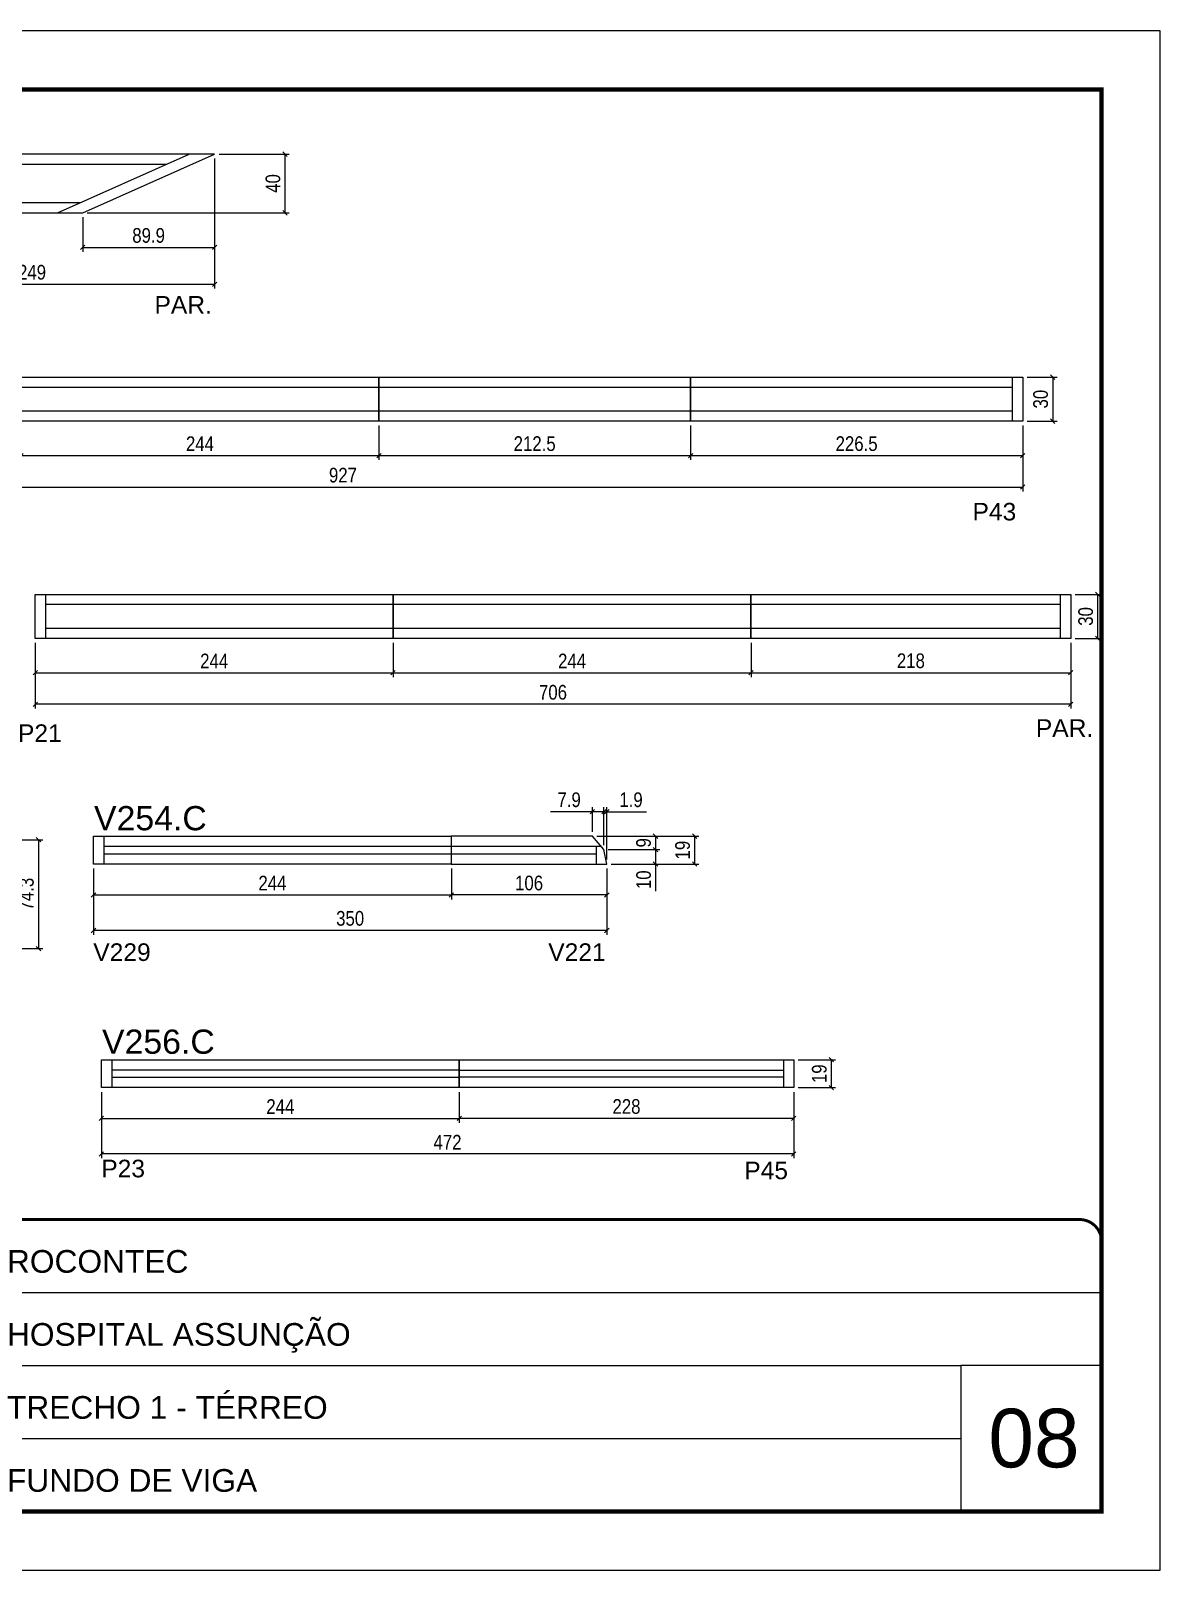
# Model space of a CAD drawing. Extents: x 3171 to 9452, y -2838 to 6252.
# Drawn here: x 8655 to 9425, y 4054 to 5104 of the extents above; entities that cross this region are included whole.
import ezdxf

# ---------------------------------------------------------------- set-up
doc = ezdxf.new("R2010")
doc.units = 0
doc.linetypes.add('CONTINUO', pattern=[0])
doc.linetypes.add('DASHED', pattern=[0.75, 0.5, -0.25])
for name, color, linetype in [('5', 5, 'Continuous'), ('NOMENCLATURA', 7, 'Continuous'), ('Painéis', 200, 'Continuous'), ('SARR_2.2x7', 40, 'Continuous')]:
    doc.layers.add(name, color=color, linetype=linetype)
for name, color, linetype, lineweight in [('CARIMBO', 255, 'Continuous', 9), ('Escoras', 2, 'Continuous', 25), ('Folhas', 255, 'Continuous', 9), ('Romaneio', 3, 'Continuous', 13), ('SARRAFO DE PRESSAO', 251, 'DASHED', 9)]:
    doc.layers.add(name, color=color, linetype=linetype, lineweight=lineweight)
doc.styles.add('ARIAL', font='arial.ttf')
doc.styles.add('COTA TECNICA-50', font='techl___.ttf', dxfattribs={"height": 10})
doc.styles.get("Standard").update_dxf_attribs({"font": 'arial.ttf'})
doc.dimstyles.new('COTA PAINEL-50', dxfattribs={"dimtxt": 10, "dimasz": 3, "dimexe": 3, "dimexo": 3, "dimgap": 3, "dimtad": 1, "dimdec": 1, "dimzin": 12, "dimdsep": 46, "dimtxsty": 'COTA TECNICA-50', "dimblk1": 'OBLIQUE', "dimblk2": 'OBLIQUE', "dimsah": 1, "dimcen": 0.9, "dimclrd": 4, "dimclre": 4, "dimclrt": 240, "dimadec": 1, "dimazin": 3, "dimtfac": 1, "dimtdec": 1, "dimtmove": 0, "dimatfit": 3, "dimfxl": 1, "dimtolj": 1, "dimtzin": 12, "dimarcsym": 0})

# ---------------------------------------------------------------- blocks, each defined once
blk = doc.blocks.new('9999999999')
at = {"color": 30, "linetype": 'CONTINUO'}
for p, q in [((98564.6, 34379.6), (99584, 34379.6)), ((98564.6, 34329.8), (99488, 34329.8)), ((99584, 34329.8), (99488, 34329.8)), ((99488, 34329.8), (99488, 34230.2)), ((98564.6, 34280), (99488, 34280))]:
    blk.add_line(p, q, dxfattribs=at)
at = {"color": 30, "linetype": 'CONTINUO', "const_width": 2}
blk.add_lwpolyline([(99584, 34230.2), (99584, 34414.4, 0.414214), (99569, 34429.4), (98229, 34429.4, 0.414214), (98214, 34414.4), (98214, 34245.2, 0.414214), (98229, 34230.2), (99584, 34230.2)], format="xyb", dxfattribs=at)
at = {"layer": 'Folhas'}
blk.add_lwpolyline([(98139, 34190.2), (99624, 34190.2), (99624, 35240.2), (98139, 35240.2)], close=True, dxfattribs=at)
at = {"layer": 'Folhas', "color": 30, "const_width": 3}
blk.add_lwpolyline([(98214, 34230.2), (99584, 34230.2), (99584, 35200.2), (98214, 35200.2)], close=True, dxfattribs=at)
at = {"color": 7, "linetype": 'Continuous', "ltscale": 5, "style": 'ARIAL'}
for s, height, p in [('ROCONTEC', 15.48, (98837.7, 34393.1)), ('HOSPITAL ASSUNÇÃO', 15.483, (98837.7, 34343.3)), ('TRECHO 1 - TÉRREO', 15.483, (98837.7, 34293.5)), ('FUNDO DE VIGA', 15.483, (98837.7, 34243.7))]:
    blk.add_text(s, height=height, dxfattribs=at).set_placement(p)
blk = doc.blocks.new('_Oblique')
at = {"color": 0, "linetype": 'ByBlock', "lineweight": -2}
blk.add_line((-0.5, -0.5), (0.5, 0.5), dxfattribs=at)
blk = doc.blocks.new('*D291')
at = {"layer": 'Defpoints', "color": 0, "linetype": 'ByBlock', "transparency": 16777216}
for p in [(8702.8, 4382.9), (8946.8, 4382.9), (8946.8, 4361.9)]:
    blk.add_point(p, dxfattribs=at)
at = {"layer": 'Romaneio', "color": 4, "linetype": 'ByBlock', "lineweight": -2, "transparency": 16777216}
for p, q in [((8702.8, 4379.9), (8702.8, 4358.9)), ((8946.8, 4379.9), (8946.8, 4358.9)), ((8702.8, 4361.9), (8946.8, 4361.9))]:
    blk.add_line(p, q, dxfattribs=at)
at = {"layer": 'Romaneio', "color": 4, "linetype": 'ByBlock', "lineweight": -2, "transparency": 16777216, "xscale": 3, "yscale": 3, "zscale": 3, "rotation": 180}
blk.add_blockref('_Oblique', (8702.8, 4361.9), dxfattribs=at)
at = {"layer": 'Romaneio', "color": 4, "linetype": 'ByBlock', "lineweight": -2, "transparency": 16777216, "xscale": 3, "yscale": 3, "zscale": 3}
blk.add_blockref('_Oblique', (8946.8, 4361.9), dxfattribs=at)
at = {"layer": 'Romaneio', "color": 240, "linetype": 'ByBlock', "transparency": 16777216, "insert": (8824.8, 4370), "char_height": 10, "attachment_point": 5, "style": 'COTA TECNICA-50'}
blk.add_mtext('\\A1;244', dxfattribs=at)
blk = doc.blocks.new('*D292')
at = {"layer": 'Defpoints', "color": 0, "linetype": 'ByBlock', "transparency": 16777216}
for p in [(8946.8, 4382.9), (9174.8, 4382.9), (8946.8, 4361.9)]:
    blk.add_point(p, dxfattribs=at)
at = {"layer": 'Romaneio', "color": 4, "linetype": 'ByBlock', "lineweight": -2, "transparency": 16777216}
for p, q in [((8946.8, 4379.9), (8946.8, 4358.9)), ((9174.8, 4379.9), (9174.8, 4358.9)), ((9174.8, 4361.9), (8946.8, 4361.9))]:
    blk.add_line(p, q, dxfattribs=at)
at = {"layer": 'Romaneio', "color": 4, "linetype": 'ByBlock', "lineweight": -2, "transparency": 16777216, "xscale": 3, "yscale": 3, "zscale": 3}
for p, rotation in [((8946.8, 4361.9), 180.000024339886), ((9174.8, 4361.9), 2.43398860266808e-05)]:
    blk.add_blockref('_Oblique', p, dxfattribs=dict(at, rotation=rotation))
at = {"layer": 'Romaneio', "color": 240, "linetype": 'ByBlock', "transparency": 16777216, "insert": (9060.8, 4370), "char_height": 10, "attachment_point": 5, "rotation": 0, "style": 'COTA TECNICA-50'}
blk.add_mtext('\\A1;228', dxfattribs=at)
blk = doc.blocks.new('*D293')
at = {"layer": 'Defpoints', "color": 0, "linetype": 'ByBlock', "transparency": 16777216}
for p in [(8702.8, 4382.9), (9174.8, 4382.9), (8702.8, 4337.7)]:
    blk.add_point(p, dxfattribs=at)
at = {"layer": 'Romaneio', "color": 4, "linetype": 'ByBlock', "lineweight": -2, "transparency": 16777216}
for p, q in [((8702.8, 4379.9), (8702.8, 4334.7)), ((9174.8, 4379.9), (9174.8, 4334.7)), ((9174.8, 4337.7), (8702.8, 4337.7))]:
    blk.add_line(p, q, dxfattribs=at)
at = {"layer": 'Romaneio', "color": 4, "linetype": 'ByBlock', "lineweight": -2, "transparency": 16777216, "xscale": 3, "yscale": 3, "zscale": 3, "rotation": 180}
blk.add_blockref('_Oblique', (8702.8, 4337.7), dxfattribs=at)
at = {"layer": 'Romaneio', "color": 4, "linetype": 'ByBlock', "lineweight": -2, "transparency": 16777216, "xscale": 3, "yscale": 3, "zscale": 3}
blk.add_blockref('_Oblique', (9174.8, 4337.7), dxfattribs=at)
at = {"layer": 'Romaneio', "color": 240, "linetype": 'ByBlock', "transparency": 16777216, "insert": (8938.8, 4345.7), "char_height": 10, "attachment_point": 5, "style": 'COTA TECNICA-50'}
blk.add_mtext('\\A1;472', dxfattribs=at)
blk = doc.blocks.new('*D63')
at = {"layer": 'Defpoints', "color": 0, "linetype": 'ByBlock', "transparency": 16777216}
for p in [(9174.8, 4401.9), (9174.8, 4382.9), (9200.4, 4382.9)]:
    blk.add_point(p, dxfattribs=at)
at = {"layer": 'Romaneio', "color": 4, "linetype": 'ByBlock', "lineweight": -2, "transparency": 16777216}
for p, q in [((9177.8, 4401.9), (9203.4, 4401.9)), ((9200.4, 4401.9), (9200.4, 4382.9)), ((9177.8, 4382.9), (9203.4, 4382.9))]:
    blk.add_line(p, q, dxfattribs=at)
at = {"layer": 'Romaneio', "color": 4, "linetype": 'ByBlock', "lineweight": -2, "transparency": 16777216, "xscale": 3, "yscale": 3, "zscale": 3}
for p, rotation in [((9200.4, 4401.9), 90), ((9200.4, 4382.9), 270)]:
    blk.add_blockref('_Oblique', p, dxfattribs=dict(at, rotation=rotation))
at = {"layer": 'Romaneio', "color": 240, "linetype": 'ByBlock', "transparency": 16777216, "insert": (9192.3, 4392.4), "char_height": 10, "attachment_point": 5, "rotation": 90, "style": 'COTA TECNICA-50'}
blk.add_mtext('\\A1;19', dxfattribs=at)
blk = doc.blocks.new('*D323')
at = {"layer": 'Defpoints', "color": 0, "linetype": 'ByBlock', "transparency": 16777216}
for p in [(8648, 4837.5), (8892, 4837.5), (8892, 4814)]:
    blk.add_point(p, dxfattribs=at)
at = {"layer": 'Romaneio', "color": 4, "linetype": 'ByBlock', "lineweight": -2, "transparency": 16777216}
for p, q in [((8648, 4834.5), (8648, 4811)), ((8892, 4834.5), (8892, 4811)), ((8648, 4814), (8892, 4814))]:
    blk.add_line(p, q, dxfattribs=at)
at = {"layer": 'Romaneio', "color": 4, "linetype": 'ByBlock', "lineweight": -2, "transparency": 16777216, "xscale": 3, "yscale": 3, "zscale": 3, "rotation": 180}
blk.add_blockref('_Oblique', (8648, 4814), dxfattribs=at)
at = {"layer": 'Romaneio', "color": 4, "linetype": 'ByBlock', "lineweight": -2, "transparency": 16777216, "xscale": 3, "yscale": 3, "zscale": 3}
blk.add_blockref('_Oblique', (8892, 4814), dxfattribs=at)
at = {"layer": 'Romaneio', "color": 240, "linetype": 'ByBlock', "transparency": 16777216, "insert": (8770, 4822.1), "char_height": 10, "attachment_point": 5, "style": 'COTA TECNICA-50'}
blk.add_mtext('\\A1;244', dxfattribs=at)
blk = doc.blocks.new('*D324')
at = {"layer": 'Defpoints', "color": 0, "linetype": 'ByBlock', "transparency": 16777216}
for p in [(8404, 4837.5), (9331, 4837.5), (9331, 4792.5)]:
    blk.add_point(p, dxfattribs=at)
at = {"layer": 'Romaneio', "color": 4, "linetype": 'ByBlock', "lineweight": -2, "transparency": 16777216}
for p, q in [((8404, 4834.5), (8404, 4789.5)), ((9331, 4834.5), (9331, 4789.5)), ((8404, 4792.5), (9331, 4792.5))]:
    blk.add_line(p, q, dxfattribs=at)
at = {"layer": 'Romaneio', "color": 4, "linetype": 'ByBlock', "lineweight": -2, "transparency": 16777216, "xscale": 3, "yscale": 3, "zscale": 3, "rotation": 180}
blk.add_blockref('_Oblique', (8404, 4792.5), dxfattribs=at)
at = {"layer": 'Romaneio', "color": 4, "linetype": 'ByBlock', "lineweight": -2, "transparency": 16777216, "xscale": 3, "yscale": 3, "zscale": 3}
blk.add_blockref('_Oblique', (9331, 4792.5), dxfattribs=at)
at = {"layer": 'Romaneio', "color": 240, "linetype": 'ByBlock', "transparency": 16777216, "insert": (8867.5, 4800.6), "char_height": 10, "attachment_point": 5, "style": 'COTA TECNICA-50'}
blk.add_mtext('\\A1;927', dxfattribs=at)
blk = doc.blocks.new('*D75')
at = {"layer": 'Defpoints', "color": 0, "linetype": 'ByBlock', "transparency": 16777216}
for p in [(8657.7, 4689.3), (8901.7, 4689.3), (8901.7, 4665.9)]:
    blk.add_point(p, dxfattribs=at)
at = {"layer": 'Romaneio', "color": 4, "linetype": 'ByBlock', "lineweight": -2, "transparency": 16777216}
for p, q in [((8657.7, 4686.3), (8657.7, 4662.9)), ((8901.7, 4686.3), (8901.7, 4662.9)), ((8657.7, 4665.9), (8901.7, 4665.9))]:
    blk.add_line(p, q, dxfattribs=at)
at = {"layer": 'Romaneio', "color": 4, "linetype": 'ByBlock', "lineweight": -2, "transparency": 16777216, "xscale": 3, "yscale": 3, "zscale": 3, "rotation": 180}
blk.add_blockref('_Oblique', (8657.7, 4665.9), dxfattribs=at)
at = {"layer": 'Romaneio', "color": 4, "linetype": 'ByBlock', "lineweight": -2, "transparency": 16777216, "xscale": 3, "yscale": 3, "zscale": 3}
blk.add_blockref('_Oblique', (8901.7, 4665.9), dxfattribs=at)
at = {"layer": 'Romaneio', "color": 240, "linetype": 'ByBlock', "transparency": 16777216, "insert": (8779.7, 4673.9), "char_height": 10, "attachment_point": 5, "style": 'COTA TECNICA-50'}
blk.add_mtext('\\A1;244', dxfattribs=at)
blk = doc.blocks.new('*D76')
at = {"layer": 'Defpoints', "color": 0, "linetype": 'ByBlock', "transparency": 16777216}
for p in [(8901.7, 4689.3), (9145.7, 4689.3), (9145.7, 4665.9)]:
    blk.add_point(p, dxfattribs=at)
at = {"layer": 'Romaneio', "color": 4, "linetype": 'ByBlock', "lineweight": -2, "transparency": 16777216}
for p, q in [((8901.7, 4686.3), (8901.7, 4662.9)), ((9145.7, 4686.3), (9145.7, 4662.9)), ((8901.7, 4665.9), (9145.7, 4665.9))]:
    blk.add_line(p, q, dxfattribs=at)
at = {"layer": 'Romaneio', "color": 4, "linetype": 'ByBlock', "lineweight": -2, "transparency": 16777216, "xscale": 3, "yscale": 3, "zscale": 3, "rotation": 180}
blk.add_blockref('_Oblique', (8901.7, 4665.9), dxfattribs=at)
at = {"layer": 'Romaneio', "color": 4, "linetype": 'ByBlock', "lineweight": -2, "transparency": 16777216, "xscale": 3, "yscale": 3, "zscale": 3}
blk.add_blockref('_Oblique', (9145.7, 4665.9), dxfattribs=at)
at = {"layer": 'Romaneio', "color": 240, "linetype": 'ByBlock', "transparency": 16777216, "insert": (9023.7, 4673.9), "char_height": 10, "attachment_point": 5, "style": 'COTA TECNICA-50'}
blk.add_mtext('\\A1;244', dxfattribs=at)
blk = doc.blocks.new('*D77')
at = {"layer": 'Defpoints', "color": 0, "linetype": 'ByBlock', "transparency": 16777216}
for p in [(9145.7, 4689.3), (9363.7, 4689.3), (9363.7, 4665.9)]:
    blk.add_point(p, dxfattribs=at)
at = {"layer": 'Romaneio', "color": 4, "linetype": 'ByBlock', "lineweight": -2, "transparency": 16777216}
for p, q in [((9145.7, 4686.3), (9145.7, 4662.9)), ((9363.7, 4686.3), (9363.7, 4662.9)), ((9145.7, 4665.9), (9363.7, 4665.9))]:
    blk.add_line(p, q, dxfattribs=at)
at = {"layer": 'Romaneio', "color": 4, "linetype": 'ByBlock', "lineweight": -2, "transparency": 16777216, "xscale": 3, "yscale": 3, "zscale": 3, "rotation": 180}
blk.add_blockref('_Oblique', (9145.7, 4665.9), dxfattribs=at)
at = {"layer": 'Romaneio', "color": 4, "linetype": 'ByBlock', "lineweight": -2, "transparency": 16777216, "xscale": 3, "yscale": 3, "zscale": 3}
blk.add_blockref('_Oblique', (9363.7, 4665.9), dxfattribs=at)
at = {"layer": 'Romaneio', "color": 240, "linetype": 'ByBlock', "transparency": 16777216, "insert": (9254.7, 4674), "char_height": 10, "attachment_point": 5, "style": 'COTA TECNICA-50'}
blk.add_mtext('\\A1;218', dxfattribs=at)
blk = doc.blocks.new('*D78')
at = {"layer": 'Defpoints', "color": 0, "linetype": 'ByBlock', "transparency": 16777216}
for p in [(8657.7, 4689.3), (9363.7, 4689.3), (8657.7, 4644.4)]:
    blk.add_point(p, dxfattribs=at)
at = {"layer": 'Romaneio', "color": 4, "linetype": 'ByBlock', "lineweight": -2, "transparency": 16777216}
for p, q in [((8657.7, 4686.3), (8657.7, 4641.4)), ((9363.7, 4686.3), (9363.7, 4641.4)), ((9363.7, 4644.4), (8657.7, 4644.4))]:
    blk.add_line(p, q, dxfattribs=at)
at = {"layer": 'Romaneio', "color": 4, "linetype": 'ByBlock', "lineweight": -2, "transparency": 16777216, "xscale": 3, "yscale": 3, "zscale": 3, "rotation": 180}
blk.add_blockref('_Oblique', (8657.7, 4644.4), dxfattribs=at)
at = {"layer": 'Romaneio', "color": 4, "linetype": 'ByBlock', "lineweight": -2, "transparency": 16777216, "xscale": 3, "yscale": 3, "zscale": 3}
blk.add_blockref('_Oblique', (9363.7, 4644.4), dxfattribs=at)
at = {"layer": 'Romaneio', "color": 240, "linetype": 'ByBlock', "transparency": 16777216, "insert": (9010.7, 4652.5), "char_height": 10, "attachment_point": 5, "style": 'COTA TECNICA-50'}
blk.add_mtext('\\A1;706', dxfattribs=at)
blk = doc.blocks.new('*D325')
at = {"layer": 'Defpoints', "color": 0, "linetype": 'ByBlock', "transparency": 16777216}
for p in [(9331, 4867.5), (9331, 4837.5), (9351.4, 4837.5)]:
    blk.add_point(p, dxfattribs=at)
at = {"layer": 'Romaneio', "color": 4, "linetype": 'ByBlock', "lineweight": -2, "transparency": 16777216}
for p, q in [((9334, 4867.5), (9354.4, 4867.5)), ((9351.4, 4867.5), (9351.4, 4837.5)), ((9334, 4837.5), (9354.4, 4837.5))]:
    blk.add_line(p, q, dxfattribs=at)
at = {"layer": 'Romaneio', "color": 4, "linetype": 'ByBlock', "lineweight": -2, "transparency": 16777216, "xscale": 3, "yscale": 3, "zscale": 3}
for p, rotation in [((9351.4, 4867.5), 90), ((9351.4, 4837.5), 270)]:
    blk.add_blockref('_Oblique', p, dxfattribs=dict(at, rotation=rotation))
at = {"layer": 'Romaneio', "color": 240, "linetype": 'ByBlock', "transparency": 16777216, "insert": (9343.2, 4852.5), "char_height": 10, "attachment_point": 5, "rotation": 90, "style": 'COTA TECNICA-50'}
blk.add_mtext('\\A1;30', dxfattribs=at)
blk = doc.blocks.new('*D329')
at = {"layer": 'Defpoints', "color": 0, "linetype": 'ByBlock', "transparency": 16777216}
for p in [(9363.7, 4719.3), (9382.1, 4719.3), (9363.7, 4689.3)]:
    blk.add_point(p, dxfattribs=at)
at = {"layer": 'Romaneio', "color": 4, "linetype": 'ByBlock', "lineweight": -2, "transparency": 16777216}
for p, q in [((9366.7, 4719.3), (9385.1, 4719.3)), ((9382.1, 4689.3), (9382.1, 4719.3)), ((9366.7, 4689.3), (9385.1, 4689.3))]:
    blk.add_line(p, q, dxfattribs=at)
at = {"layer": 'Romaneio', "color": 4, "linetype": 'ByBlock', "lineweight": -2, "transparency": 16777216, "xscale": 3, "yscale": 3, "zscale": 3}
for p, rotation in [((9382.1, 4719.3), 90), ((9382.1, 4689.3), 270)]:
    blk.add_blockref('_Oblique', p, dxfattribs=dict(at, rotation=rotation))
at = {"layer": 'Romaneio', "color": 240, "linetype": 'ByBlock', "transparency": 16777216, "insert": (9373.9, 4704.3), "char_height": 10, "attachment_point": 5, "rotation": 90, "style": 'COTA TECNICA-50'}
blk.add_mtext('\\A1;30', dxfattribs=at)
blk = doc.blocks.new('*D221')
at = {"layer": 'Defpoints', "color": 0, "linetype": 'ByBlock', "transparency": 16777216}
for p in [(8520.3, 4552), (8524.3, 4477.7), (8659.9, 4477.7)]:
    blk.add_point(p, dxfattribs=at)
at = {"layer": 'Escoras', "color": 4, "linetype": 'ByBlock', "lineweight": -2, "transparency": 16777216}
for p, q in [((8523.3, 4552), (8662.9, 4552)), ((8659.9, 4552), (8659.9, 4477.7)), ((8527.3, 4477.7), (8662.9, 4477.7))]:
    blk.add_line(p, q, dxfattribs=at)
at = {"layer": 'Escoras', "color": 4, "linetype": 'ByBlock', "lineweight": -2, "transparency": 16777216, "xscale": 3, "yscale": 3, "zscale": 3}
for p, rotation in [((8659.9, 4552), 90), ((8659.9, 4477.7), 270)]:
    blk.add_blockref('_Oblique', p, dxfattribs=dict(at, rotation=rotation))
at = {"layer": 'Escoras', "color": 240, "linetype": 'ByBlock', "transparency": 16777216, "insert": (8651.7, 4514.9), "char_height": 10, "attachment_point": 5, "rotation": 90, "style": 'COTA TECNICA-50'}
blk.add_mtext('\\A1;74.3', dxfattribs=at)
blk = doc.blocks.new('*D229')
at = {"layer": 'Defpoints', "color": 0, "linetype": 'ByBlock', "transparency": 16777216}
for p in [(8892, 4837.5), (9104.5, 4837.5), (9104.5, 4814)]:
    blk.add_point(p, dxfattribs=at)
at = {"layer": 'Escoras', "color": 4, "linetype": 'ByBlock', "lineweight": -2, "transparency": 16777216}
for p, q in [((8892, 4834.5), (8892, 4811)), ((9104.5, 4834.5), (9104.5, 4811)), ((8892, 4814), (9104.5, 4814))]:
    blk.add_line(p, q, dxfattribs=at)
at = {"layer": 'Escoras', "color": 4, "linetype": 'ByBlock', "lineweight": -2, "transparency": 16777216, "xscale": 3, "yscale": 3, "zscale": 3, "rotation": 180}
blk.add_blockref('_Oblique', (8892, 4814), dxfattribs=at)
at = {"layer": 'Escoras', "color": 4, "linetype": 'ByBlock', "lineweight": -2, "transparency": 16777216, "xscale": 3, "yscale": 3, "zscale": 3}
blk.add_blockref('_Oblique', (9104.5, 4814), dxfattribs=at)
at = {"layer": 'Escoras', "color": 240, "linetype": 'ByBlock', "transparency": 16777216, "insert": (8998.2, 4822.1), "char_height": 10, "attachment_point": 5, "style": 'COTA TECNICA-50'}
blk.add_mtext('\\A1;212.5', dxfattribs=at)
blk = doc.blocks.new('*D43')
at = {"layer": 'Defpoints', "color": 0, "linetype": 'ByBlock', "transparency": 16777216}
for p in [(9104.5, 4837.5), (9331, 4837.5), (9331, 4814)]:
    blk.add_point(p, dxfattribs=at)
at = {"layer": 'Escoras', "color": 4, "linetype": 'ByBlock', "lineweight": -2, "transparency": 16777216}
for p, q in [((9104.5, 4834.5), (9104.5, 4811)), ((9331, 4834.5), (9331, 4811)), ((9104.5, 4814), (9331, 4814))]:
    blk.add_line(p, q, dxfattribs=at)
at = {"layer": 'Escoras', "color": 4, "linetype": 'ByBlock', "lineweight": -2, "transparency": 16777216, "xscale": 3, "yscale": 3, "zscale": 3, "rotation": 180}
blk.add_blockref('_Oblique', (9104.5, 4814), dxfattribs=at)
at = {"layer": 'Escoras', "color": 4, "linetype": 'ByBlock', "lineweight": -2, "transparency": 16777216, "xscale": 3, "yscale": 3, "zscale": 3}
blk.add_blockref('_Oblique', (9331, 4814), dxfattribs=at)
at = {"layer": 'Escoras', "color": 240, "linetype": 'ByBlock', "transparency": 16777216, "insert": (9217.7, 4822.1), "char_height": 10, "attachment_point": 5, "style": 'COTA TECNICA-50'}
blk.add_mtext('\\A1;226.5', dxfattribs=at)
blk = doc.blocks.new('*D44')
at = {"layer": 'Defpoints', "color": 0, "linetype": 'ByBlock', "transparency": 16777216}
for p in [(8780, 5019.6), (8531, 4979.6), (8780, 4930.9)]:
    blk.add_point(p, dxfattribs=at)
at = {"layer": 'Escoras', "color": 4, "linetype": 'ByBlock', "lineweight": -2, "transparency": 16777216}
for p, q in [((8780, 5016.6), (8780, 4927.9)), ((8531, 4976.6), (8531, 4927.9)), ((8531, 4930.9), (8780, 4930.9))]:
    blk.add_line(p, q, dxfattribs=at)
at = {"layer": 'Escoras', "color": 4, "linetype": 'ByBlock', "lineweight": -2, "transparency": 16777216, "xscale": 3, "yscale": 3, "zscale": 3, "rotation": 180}
blk.add_blockref('_Oblique', (8531, 4930.9), dxfattribs=at)
at = {"layer": 'Escoras', "color": 4, "linetype": 'ByBlock', "lineweight": -2, "transparency": 16777216, "xscale": 3, "yscale": 3, "zscale": 3}
blk.add_blockref('_Oblique', (8780, 4930.9), dxfattribs=at)
at = {"layer": 'Escoras', "color": 240, "linetype": 'ByBlock', "transparency": 16777216, "insert": (8655.5, 4939), "char_height": 10, "attachment_point": 5, "style": 'COTA TECNICA-50'}
blk.add_mtext('\\A1;249', dxfattribs=at)
blk = doc.blocks.new('*D232')
at = {"layer": 'Defpoints', "color": 0, "linetype": 'ByBlock', "transparency": 16777216}
for p in [(8780, 5019.6), (8690.1, 4979.6), (8780, 4956)]:
    blk.add_point(p, dxfattribs=at)
at = {"layer": 'Escoras', "color": 4, "linetype": 'ByBlock', "lineweight": -2, "transparency": 16777216}
for p, q in [((8780, 5016.6), (8780, 4953)), ((8690.1, 4976.6), (8690.1, 4953)), ((8690.1, 4956), (8780, 4956))]:
    blk.add_line(p, q, dxfattribs=at)
at = {"layer": 'Escoras', "color": 4, "linetype": 'ByBlock', "lineweight": -2, "transparency": 16777216, "xscale": 3, "yscale": 3, "zscale": 3, "rotation": 180}
blk.add_blockref('_Oblique', (8690.1, 4956), dxfattribs=at)
at = {"layer": 'Escoras', "color": 4, "linetype": 'ByBlock', "lineweight": -2, "transparency": 16777216, "xscale": 3, "yscale": 3, "zscale": 3}
blk.add_blockref('_Oblique', (8780, 4956), dxfattribs=at)
at = {"layer": 'Escoras', "color": 240, "linetype": 'ByBlock', "transparency": 16777216, "insert": (8735, 4964.1), "char_height": 10, "attachment_point": 5, "style": 'COTA TECNICA-50'}
blk.add_mtext('\\A1;89.9', dxfattribs=at)
blk = doc.blocks.new('*D233')
at = {"layer": 'Defpoints', "color": 0, "linetype": 'ByBlock', "transparency": 16777216}
for p in [(8780, 5019.6), (8690.1, 4979.6), (8827.9, 4979.6)]:
    blk.add_point(p, dxfattribs=at)
at = {"layer": 'Escoras', "color": 4, "linetype": 'ByBlock', "lineweight": -2, "transparency": 16777216}
for p, q in [((8783, 5019.6), (8830.9, 5019.6)), ((8827.9, 5019.6), (8827.9, 4979.6)), ((8693.1, 4979.6), (8830.9, 4979.6))]:
    blk.add_line(p, q, dxfattribs=at)
at = {"layer": 'Escoras', "color": 4, "linetype": 'ByBlock', "lineweight": -2, "transparency": 16777216, "xscale": 3, "yscale": 3, "zscale": 3}
for p, rotation in [((8827.9, 5019.6), 90), ((8827.9, 4979.6), 270)]:
    blk.add_blockref('_Oblique', p, dxfattribs=dict(at, rotation=rotation))
at = {"layer": 'Escoras', "color": 240, "linetype": 'ByBlock', "transparency": 16777216, "insert": (8819.8, 4999.6), "char_height": 10, "attachment_point": 5, "rotation": 90, "style": 'COTA TECNICA-50'}
blk.add_mtext('\\A1;40', dxfattribs=at)
blk = doc.blocks.new('*D203')
at = {"layer": 'Defpoints', "color": 0, "linetype": 'ByBlock', "transparency": 16777216}
for p in [(8697.4, 4535.4), (8941.4, 4535.4), (8941.4, 4514.3)]:
    blk.add_point(p, dxfattribs=at)
at = {"layer": 'Romaneio', "color": 4, "linetype": 'ByBlock', "lineweight": -2, "transparency": 16777216}
for p, q in [((8697.4, 4532.4), (8697.4, 4511.3)), ((8941.4, 4532.4), (8941.4, 4511.3)), ((8697.4, 4514.3), (8941.4, 4514.3))]:
    blk.add_line(p, q, dxfattribs=at)
at = {"layer": 'Romaneio', "color": 4, "linetype": 'ByBlock', "lineweight": -2, "transparency": 16777216, "xscale": 3, "yscale": 3, "zscale": 3, "rotation": 180}
blk.add_blockref('_Oblique', (8697.4, 4514.3), dxfattribs=at)
at = {"layer": 'Romaneio', "color": 4, "linetype": 'ByBlock', "lineweight": -2, "transparency": 16777216, "xscale": 3, "yscale": 3, "zscale": 3}
blk.add_blockref('_Oblique', (8941.4, 4514.3), dxfattribs=at)
at = {"layer": 'Romaneio', "color": 240, "linetype": 'ByBlock', "transparency": 16777216, "insert": (8819.4, 4522.4), "char_height": 10, "attachment_point": 5, "style": 'COTA TECNICA-50'}
blk.add_mtext('\\A1;244', dxfattribs=at)
blk = doc.blocks.new('*D33')
at = {"layer": 'Defpoints', "color": 0, "linetype": 'ByBlock', "transparency": 16777216}
for p in [(8697.4, 4535.4), (9047.4, 4535.4), (8697.4, 4490.1)]:
    blk.add_point(p, dxfattribs=at)
at = {"layer": 'Romaneio', "color": 4, "linetype": 'ByBlock', "lineweight": -2, "transparency": 16777216}
for p, q in [((8697.4, 4532.4), (8697.4, 4487.1)), ((9047.4, 4532.4), (9047.4, 4487.1)), ((9047.4, 4490.1), (8697.4, 4490.1))]:
    blk.add_line(p, q, dxfattribs=at)
at = {"layer": 'Romaneio', "color": 4, "linetype": 'ByBlock', "lineweight": -2, "transparency": 16777216, "xscale": 3, "yscale": 3, "zscale": 3}
for p, rotation in [((8697.4, 4490.1), 180.0000473718164), ((9047.4, 4490.1), 4.737181638958532e-05)]:
    blk.add_blockref('_Oblique', p, dxfattribs=dict(at, rotation=rotation))
at = {"layer": 'Romaneio', "color": 240, "linetype": 'ByBlock', "transparency": 16777216, "insert": (8872.4, 4498.3), "char_height": 10, "attachment_point": 5, "rotation": 0, "style": 'COTA TECNICA-50'}
blk.add_mtext('\\A1;350', dxfattribs=at)
blk = doc.blocks.new('*D204')
at = {"layer": 'Defpoints', "color": 0, "linetype": 'ByBlock', "transparency": 16777216}
for p in [(8941.4, 4535.4), (9047.4, 4535.4), (8941.4, 4514.3)]:
    blk.add_point(p, dxfattribs=at)
at = {"layer": 'Escoras', "color": 4, "linetype": 'ByBlock', "lineweight": -2, "transparency": 16777216}
for p, q in [((8941.4, 4532.4), (8941.4, 4511.3)), ((9047.4, 4532.4), (9047.4, 4511.3)), ((9047.4, 4514.3), (8941.4, 4514.3))]:
    blk.add_line(p, q, dxfattribs=at)
at = {"layer": 'Escoras', "color": 4, "linetype": 'ByBlock', "lineweight": -2, "transparency": 16777216, "xscale": 3, "yscale": 3, "zscale": 3}
for p, rotation in [((8941.4, 4514.3), 179.9999999999371), ((9047.4, 4514.3), 359.9999999999371)]:
    blk.add_blockref('_Oblique', p, dxfattribs=dict(at, rotation=rotation))
at = {"layer": 'Escoras', "color": 240, "linetype": 'ByBlock', "transparency": 16777216, "insert": (8994.4, 4522.4), "char_height": 10, "attachment_point": 5, "style": 'COTA TECNICA-50'}
blk.add_mtext('\\A1;106', dxfattribs=at)
blk = doc.blocks.new('*D205')
at = {"layer": 'Defpoints', "color": 0, "linetype": 'ByBlock', "transparency": 16777216}
for p in [(9037.6, 4571.1), (9037.6, 4554.4), (9045.4, 4545.3)]:
    blk.add_point(p, dxfattribs=at)
at = {"layer": 'Escoras', "color": 4, "linetype": 'ByBlock', "lineweight": -2, "transparency": 16777216}
for p, q in [((9037.6, 4571.1), (9008.9, 4571.1)), ((9037.6, 4557.4), (9037.6, 4574.1)), ((9045.4, 4571.1), (9037.6, 4571.1)), ((9045.4, 4548.3), (9045.4, 4574.1))]:
    blk.add_line(p, q, dxfattribs=at)
at = {"layer": 'Escoras', "color": 4, "linetype": 'ByBlock', "lineweight": -2, "transparency": 16777216, "xscale": 3, "yscale": 3, "zscale": 3, "rotation": 180}
blk.add_blockref('_Oblique', (9037.6, 4571.1), dxfattribs=at)
at = {"layer": 'Escoras', "color": 4, "linetype": 'ByBlock', "lineweight": -2, "transparency": 16777216, "xscale": 3, "yscale": 3, "zscale": 3}
blk.add_blockref('_Oblique', (9045.4, 4571.1), dxfattribs=at)
at = {"layer": 'Escoras', "color": 240, "linetype": 'ByBlock', "transparency": 16777216, "insert": (9021.7, 4579.2), "char_height": 10, "attachment_point": 5, "style": 'COTA TECNICA-50'}
blk.add_mtext('\\A1;7.9', dxfattribs=at)
blk = doc.blocks.new('*D34')
at = {"layer": 'Defpoints', "color": 0, "linetype": 'ByBlock', "transparency": 16777216}
for p in [(9047.4, 4571.1), (9045.4, 4545.3), (9047.4, 4535.4)]:
    blk.add_point(p, dxfattribs=at)
at = {"layer": 'Escoras', "color": 4, "linetype": 'ByBlock', "lineweight": -2, "transparency": 16777216}
for p, q in [((9045.4, 4571.1), (9042.4, 4571.1)), ((9045.4, 4548.3), (9045.4, 4574.1)), ((9045.4, 4571.1), (9047.4, 4571.1)), ((9047.4, 4538.4), (9047.4, 4574.1)), ((9047.4, 4571.1), (9074.4, 4571.1))]:
    blk.add_line(p, q, dxfattribs=at)
at = {"layer": 'Escoras', "color": 4, "linetype": 'ByBlock', "lineweight": -2, "transparency": 16777216, "xscale": 3, "yscale": 3, "zscale": 3}
blk.add_blockref('_Oblique', (9045.4, 4571.1), dxfattribs=at)
at = {"layer": 'Escoras', "color": 4, "linetype": 'ByBlock', "lineweight": -2, "transparency": 16777216, "xscale": 3, "yscale": 3, "zscale": 3, "rotation": 180}
blk.add_blockref('_Oblique', (9047.4, 4571.1), dxfattribs=at)
at = {"layer": 'Escoras', "color": 240, "linetype": 'ByBlock', "transparency": 16777216, "insert": (9063.9, 4579.2), "char_height": 10, "attachment_point": 5, "style": 'COTA TECNICA-50'}
blk.add_mtext('\\A1;1.9', dxfattribs=at)
blk = doc.blocks.new('*D35')
at = {"layer": 'Defpoints', "color": 0, "linetype": 'ByBlock', "transparency": 16777216}
for p in [(9037.6, 4554.4), (9045.4, 4545.3), (9080.6, 4545.3)]:
    blk.add_point(p, dxfattribs=at)
at = {"layer": 'Escoras', "color": 4, "linetype": 'ByBlock', "lineweight": -2, "transparency": 16777216}
for p, q in [((9040.6, 4554.4), (9083.6, 4554.4)), ((9080.6, 4554.4), (9080.6, 4545.3)), ((9048.4, 4545.3), (9083.6, 4545.3))]:
    blk.add_line(p, q, dxfattribs=at)
at = {"layer": 'Escoras', "color": 4, "linetype": 'ByBlock', "lineweight": -2, "transparency": 16777216, "xscale": 3, "yscale": 3, "zscale": 3}
for p, rotation in [((9080.6, 4554.4), 90), ((9080.6, 4545.3), 270)]:
    blk.add_blockref('_Oblique', p, dxfattribs=dict(at, rotation=rotation))
at = {"layer": 'Escoras', "color": 240, "linetype": 'ByBlock', "transparency": 16777216, "insert": (9072.5, 4549.9), "char_height": 10, "attachment_point": 5, "rotation": 90, "style": 'COTA TECNICA-50'}
blk.add_mtext('\\A1;9', dxfattribs=at)
blk = doc.blocks.new('*D36')
at = {"layer": 'Defpoints', "color": 0, "linetype": 'ByBlock', "transparency": 16777216}
for p in [(9045.4, 4545.3), (9047.4, 4535.4), (9080.6, 4535.4)]:
    blk.add_point(p, dxfattribs=at)
at = {"layer": 'Escoras', "color": 4, "linetype": 'ByBlock', "lineweight": -2, "transparency": 16777216}
for p, q in [((9048.4, 4545.3), (9083.6, 4545.3)), ((9080.6, 4545.3), (9080.6, 4535.4)), ((9050.4, 4535.4), (9083.6, 4535.4)), ((9080.6, 4535.4), (9080.6, 4516.9))]:
    blk.add_line(p, q, dxfattribs=at)
at = {"layer": 'Escoras', "color": 4, "linetype": 'ByBlock', "lineweight": -2, "transparency": 16777216, "xscale": 3, "yscale": 3, "zscale": 3}
for p, rotation in [((9080.6, 4545.3), 90), ((9080.6, 4535.4), 270)]:
    blk.add_blockref('_Oblique', p, dxfattribs=dict(at, rotation=rotation))
at = {"layer": 'Escoras', "color": 240, "linetype": 'ByBlock', "transparency": 16777216, "insert": (9072.5, 4524.7), "char_height": 10, "attachment_point": 5, "rotation": 90, "style": 'COTA TECNICA-50'}
blk.add_mtext('\\A1;10', dxfattribs=at)
blk = doc.blocks.new('*D206')
at = {"layer": 'Defpoints', "color": 0, "linetype": 'ByBlock', "transparency": 16777216}
for p in [(9037.6, 4554.4), (9047.4, 4535.4), (9107.2, 4535.4)]:
    blk.add_point(p, dxfattribs=at)
at = {"layer": 'Escoras', "color": 4, "linetype": 'ByBlock', "lineweight": -2, "transparency": 16777216}
for p, q in [((9040.6, 4554.4), (9110.2, 4554.4)), ((9107.2, 4554.4), (9107.2, 4535.4)), ((9050.4, 4535.4), (9110.2, 4535.4))]:
    blk.add_line(p, q, dxfattribs=at)
at = {"layer": 'Escoras', "color": 4, "linetype": 'ByBlock', "lineweight": -2, "transparency": 16777216, "xscale": 3, "yscale": 3, "zscale": 3}
for p, rotation in [((9107.2, 4554.4), 90), ((9107.2, 4535.4), 270)]:
    blk.add_blockref('_Oblique', p, dxfattribs=dict(at, rotation=rotation))
at = {"layer": 'Escoras', "color": 240, "linetype": 'ByBlock', "transparency": 16777216, "insert": (9099.1, 4544.9), "char_height": 10, "attachment_point": 5, "rotation": 90, "style": 'COTA TECNICA-50'}
blk.add_mtext('\\A1;19', dxfattribs=at)

msp = doc.modelspace()

# ---------------------------------------------------------------- linework, layer by layer
at = {"layer": 'Painéis', "linetype": 'Continuous'}
for points in [[(8531.02, 4979.59), (8690.07, 4979.59), (8779.97, 5019.59), (8531.02, 5019.59), (8531.02, 4979.59)], [(8941.36, 4535.38), (9047.36, 4535.38), (9045.43, 4545.34), (9037.58, 4554.38), (8941.36, 4554.38), (8941.36, 4535.38)]]:
    msp.add_lwpolyline(points, dxfattribs=at)
for points in [[(8647.97, 4867.49), (8891.97, 4867.49), (8891.97, 4837.49), (8647.97, 4837.49)], [(8891.97, 4867.49), (8891.97, 4867.49), (8891.97, 4837.49), (8891.97, 4837.49)], [(8891.97, 4867.49), (9104.47, 4867.49), (9104.47, 4837.49), (8891.97, 4837.49)], [(9104.47, 4837.49), (9104.47, 4867.49), (9330.97, 4867.49), (9330.97, 4837.49)], [(8657.65, 4719.33), (8901.65, 4719.33), (8901.65, 4689.33), (8657.65, 4689.33)], [(8901.65, 4719.33), (9145.65, 4719.33), (9145.65, 4689.33), (8901.65, 4689.33)], [(9145.65, 4689.33), (9145.65, 4719.33), (9363.65, 4719.33), (9363.65, 4689.33)], [(8697.36, 4554.38), (8941.36, 4554.38), (8941.36, 4535.38), (8697.36, 4535.38)], [(8702.82, 4401.93), (8946.82, 4401.93), (8946.82, 4382.93), (8702.82, 4382.93)], [(8946.82, 4401.93), (9174.84, 4401.93), (9174.84, 4382.93), (8946.82, 4382.93)]]:
    msp.add_lwpolyline(points, close=True, dxfattribs=at)
at = {"layer": 'SARR_2.2x7', "linetype": 'Continuous'}
for p, q in [((8672.84, 4979.59), (8762.75, 5019.59)), ((8747.02, 5012.59), (8531.02, 5012.59)), ((8531.02, 4986.59), (8688.58, 4986.59)), ((9323.97, 4837.49), (9323.97, 4867.49)), ((8891.97, 4860.49), (8647.97, 4860.49)), ((9104.47, 4860.49), (8891.97, 4860.49)), ((9323.97, 4860.49), (9104.47, 4860.49)), ((8647.97, 4844.49), (8891.97, 4844.49)), ((8891.97, 4844.49), (9104.47, 4844.49)), ((9104.47, 4844.49), (9323.97, 4844.49)), ((8664.65, 4719.33), (8664.65, 4689.33)), ((9356.65, 4689.33), (9356.65, 4719.33)), ((8901.65, 4712.33), (8664.65, 4712.33)), ((9145.65, 4712.33), (8901.65, 4712.33)), ((9356.65, 4712.33), (9145.65, 4712.33)), ((8664.65, 4696.33), (8901.65, 4696.33)), ((8901.65, 4696.33), (9145.65, 4696.33)), ((9145.65, 4696.33), (9356.65, 4696.33)), ((8704.36, 4554.38), (8704.36, 4535.38)), ((8941.36, 4547.38), (8704.36, 4547.38)), ((9043.66, 4547.38), (8941.36, 4547.38)), ((9040.36, 4535.38), (9040.36, 4547.38)), ((8704.36, 4542.38), (8941.36, 4542.38)), ((8941.36, 4542.38), (9040.36, 4542.38)), ((8709.82, 4401.93), (8709.82, 4382.93)), ((9167.84, 4401.93), (9167.84, 4382.93)), ((8946.82, 4394.93), (8709.82, 4394.93)), ((8709.82, 4389.93), (8946.82, 4389.93)), ((8946.82, 4394.93), (9167.84, 4394.93)), ((9167.84, 4389.93), (8946.82, 4389.93))]:
    msp.add_line(p, q, dxfattribs=at)

# ---------------------------------------------------------------- block references
at = {"layer": 'SARRAFO DE PRESSAO', "color": 6, "linetype": 'ByBlock'}
msp.add_blockref('9999999999', (-90199.29, -30136.46), dxfattribs=at)

# ---------------------------------------------------------------- texts
at = {"layer": '5', "linetype": 'Continuous'}
for s, p in [('PAR.', (8739, 4910.83)), ('P43', (9296.72, 4769.76)), ('P21', (8645.93, 4618.67)), ('PAR.', (9339.91, 4622.17)), ('V229', (8697.26, 4469.31)), ('V221', (9007.47, 4469.31)), ('P23', (8702.72, 4321.73)), ('P45', (9141.1, 4320.43))]:
    msp.add_text(s, height=12, rotation=359.99996, dxfattribs=at).set_placement(p)
at = {"layer": 'CARIMBO', "style": 'ARIAL'}
msp.add_text('08', height=40, dxfattribs=at).set_placement((9307.55, 4123.89))
at = {"layer": 'NOMENCLATURA', "linetype": 'Continuous'}
for s, p in [('V254.C', (8697.77, 4558.44)), ('V256.C', (8703.23, 4405.99))]:
    msp.add_text(s, height=16.5, dxfattribs=at).set_placement(p)

# ---------------------------------------------------------------- dimensions: what is measured, and where the dimension line sits
at = {"layer": 'Escoras', "linetype": 'ByBlock'}
for base, p1, p2, picture, middle in [((8779.974, 4930.9297), (8531.0226, 4979.5909), (8779.974, 5019.5908), '*D44', (8655.4983, 4939.032)), ((8779.97, 4955.96), (8690.07, 4979.59), (8779.97, 5019.59), '*D232', (8735.02, 4964.06)), ((9104.47, 4814.03), (8891.97, 4837.49), (9104.47, 4837.49), '*D229', (8998.22, 4822.14)), ((9330.97, 4814.03), (9104.47, 4837.49), (9330.97, 4837.49), '*D43', (9217.72, 4822.14)), ((9037.5761, 4571.0967), (9045.428, 4545.3439), (9037.5761, 4554.3788), '*D205', (9021.7369, 4579.199)), ((9047.36, 4571.1), (9045.43, 4545.34), (9047.36, 4535.38), '*D34', (9063.88, 4579.18))]:
    dim = msp.add_linear_dim(base=base, p1=p1, p2=p2, dimstyle='COTA PAINEL-50', override={"dimarcsym": 1}, dxfattribs=at)
    dim.commit()
    dim.dimension.update_dxf_attribs({"geometry": picture, "text_midpoint": middle})
for base, p1, p2, picture, middle in [((8827.89, 4979.59), (8779.97, 5019.59), (8690.07, 4979.59), '*D233', (8819.79, 4999.59)), ((8659.9, 4477.73), (8520.29, 4552), (8524.27, 4477.73), '*D221', (8651.68, 4514.87)), ((9107.23, 4535.38), (9037.58, 4554.38), (9047.36, 4535.38), '*D206', (9099.14, 4544.88))]:
    dim = msp.add_linear_dim(base=base, p1=p1, p2=p2, angle=90, dimstyle='COTA PAINEL-50', override={"dimarcsym": 1}, dxfattribs=at)
    dim.commit()
    dim.dimension.update_dxf_attribs({"geometry": picture, "text_midpoint": middle})
for base, p1, p2, picture, middle in [((9080.56, 4545.34), (9037.58, 4554.38), (9045.43, 4545.34), '*D35', (9080.56, 4549.86)), ((9080.56, 4535.38), (9045.43, 4545.34), (9047.36, 4535.38), '*D36', (9080.56, 4524.66))]:
    dim = msp.add_linear_dim(base=base, p1=p1, p2=p2, angle=90, dimstyle='COTA PAINEL-50', override={"dimarcsym": 1}, dxfattribs=at)
    dim.commit()
    dim.dimension.update_dxf_attribs({"geometry": picture, "text_midpoint": middle, "dimtype": 160})
dim = msp.add_aligned_dim(p1=(9047.36, 4535.38), p2=(8941.36, 4535.38), distance=21.04, dimstyle='COTA PAINEL-50', override={"dimarcsym": 1}, dxfattribs=at)
dim.commit()
dim.dimension.update_dxf_attribs({"geometry": '*D204', "text_midpoint": (8994.36, 4522.44)})
at = {"layer": 'Romaneio', "linetype": 'ByBlock'}
dim = msp.add_linear_dim(base=(9351.45, 4837.49), p1=(9330.97, 4867.49), p2=(9330.97, 4837.49), angle=90, dimstyle='COTA PAINEL-50', override={"dimarcsym": 1}, dxfattribs=at)
dim.commit()
dim.dimension.update_dxf_attribs({"geometry": '*D325', "text_midpoint": (9343.23, 4852.49)})
for base, p1, p2, picture, middle in [((9330.97, 4792.53), (8403.97, 4837.49), (9330.97, 4837.49), '*D324', (8867.47, 4800.64)), ((8891.97, 4814.03), (8647.97, 4837.49), (8891.97, 4837.49), '*D323', (8769.97, 4822.1)), ((8901.65, 4665.87), (8657.65, 4689.33), (8901.65, 4689.33), '*D75', (8779.65, 4673.94)), ((8657.65, 4644.37), (9363.65, 4689.33), (8657.65, 4689.33), '*D78', (9010.65, 4652.48)), ((9145.65, 4665.87), (8901.65, 4689.33), (9145.65, 4689.33), '*D76', (9023.65, 4673.94)), ((9363.65, 4665.87), (9145.65, 4689.33), (9363.65, 4689.33), '*D77', (9254.65, 4673.96))]:
    dim = msp.add_linear_dim(base=base, p1=p1, p2=p2, dimstyle='COTA PAINEL-50', override={"dimtmove": 1, "dimarcsym": 1}, dxfattribs=at)
    dim.commit()
    dim.dimension.update_dxf_attribs({"geometry": picture, "text_midpoint": middle})
for p1, p2, distance, picture, middle in [((9363.65, 4689.33), (9363.65, 4719.33), -18.48, '*D329', (9373.91, 4704.33)), ((8697.36, 4535.38), (8941.36, 4535.38), -21.04, '*D203', (8819.36, 4522.41)), ((9047.36, 4535.38), (8697.36, 4535.38), 45.26, '*D33', (8872.36, 4498.33)), ((9174.84, 4401.93), (9174.84, 4382.93), 25.52, '*D63', (9192.27, 4392.43)), ((8702.82, 4382.93), (8946.82, 4382.93), -21.04, '*D291', (8824.82, 4369.96)), ((9174.84, 4382.93), (8702.82, 4382.93), 45.26, '*D293', (8938.83, 4345.74)), ((9174.84, 4382.93), (8946.82, 4382.93), 21.04, '*D292', (9060.83, 4369.98))]:
    dim = msp.add_aligned_dim(p1=p1, p2=p2, distance=distance, dimstyle='COTA PAINEL-50', override={"dimarcsym": 1}, dxfattribs=at)
    dim.commit()
    dim.dimension.update_dxf_attribs({"geometry": picture, "text_midpoint": middle})

doc.saveas('drawing.dxf')
